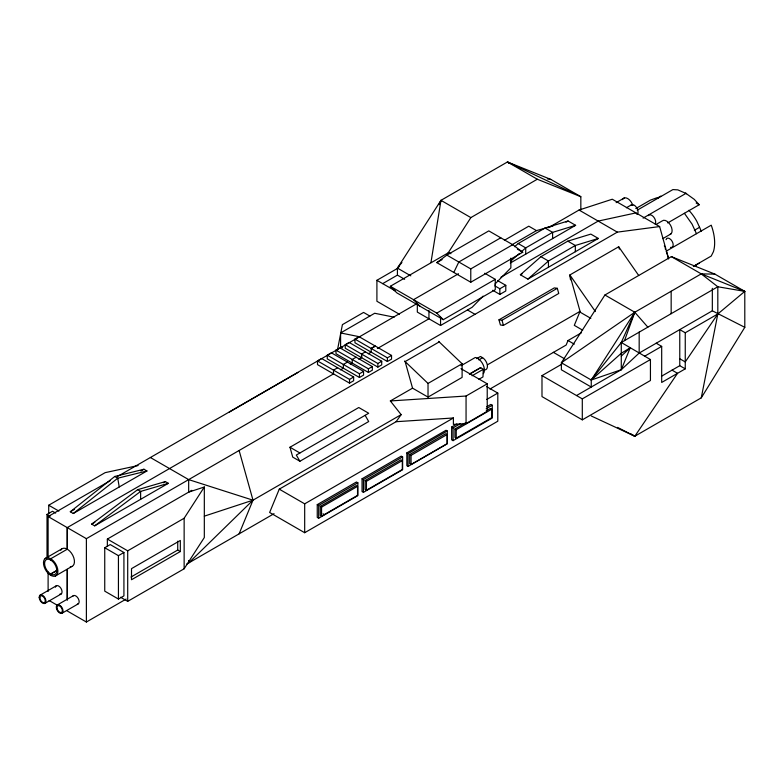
<?xml version="1.0" encoding="UTF-8"?>
<svg xmlns="http://www.w3.org/2000/svg" width="784" height="784" viewBox="0 0 784 784"><rect width="100%" height="100%" fill="white"/><g stroke="black" fill="none" stroke-linecap="round" stroke-linejoin="round"><path stroke-width="1.18" d="M397.87 268.197L376.908 280.3L376.908 301.272L399.428 314.276M382.68 283.641L397.419 275.125L397.429 268.108L440.971 200.341L507.434 161.974L550.956 179.467L580.836 196.715L580.836 209.896M469.391 374.105L480.602 367.637L483.277 369.313L482.973 376.947L478.897 379.299M430.955 262.611L440.971 200.341L470.851 217.599L537.305 179.232L580.836 196.715L507.434 161.974L509.267 163.405M337.345 350.634L342.412 324.645L363.57 312.424L369.872 316.06M701.268 397.851L717.821 313.972L717.811 286.758L701.249 273.881L671.378 256.633L604.915 295L561.383 362.767L561.383 369.793L591.263 387.041L591.254 380.015L634.795 312.248L701.249 273.881L714.92 274.126L744.79 291.374L744.8 327.32L701.268 397.851L634.815 436.227L591.263 415.971M439.736 203.752L440.971 200.341L439.04 204.663M647.839 327.153L634.795 312.248L561.383 362.767L591.254 380.015L621.281 342.49L624.515 340.619L634.795 312.248L604.915 295M576.524 395.548L621.281 369.705L630.228 347.773L621.281 353.27L591.254 380.015L621.281 369.705L639.176 353.045L712.333 310.807L744.8 327.32M239.12 533.845L252.997 500.182L401.153 414.648L390.344 400.947L412.551 388.168L428.025 397.106L462.109 377.398L462.109 363.747L438.619 341.354M401.153 414.648L396.106 421.704L279.261 489.157L269.637 512.481L304.682 532.718L497.801 421.214L497.801 393.078L486.511 386.561M581.512 332.73L568.008 340.53L566.146 345.038L489.941 389.031M638.676 275.439L618.694 246.764L569.86 274.959L580.062 311.356L574.3 325.35L582.659 330.191M621.281 369.705L621.281 342.49L634.795 312.248M453.809 272.44L458.807 262.003L500.76 237.797M695.614 266.276L696.466 264.571M447.752 253.536L470.851 217.599M107.349 546.301L107.349 539.078L127.704 550.829L184.142 518.244L204.32 487.001L188.67 492.136L188.67 479.612L150.381 457.513M120.579 597.251L127.704 601.357L184.142 568.782L204.32 537.53L204.32 487.001M617.537 427.398L634.815 436.227L677.523 373.311L672.045 370.146M701.249 273.881L744.79 291.374L717.821 313.972L685.255 361.934L679.767 358.768M410.816 275.841L397.429 268.108L401.927 262.483M483.091 296.127L472.154 307.259L440.559 325.497L417.323 312.081L417.323 303.849M494.871 284.151L510.854 267.883L510.854 258.142M621.281 356.093L630.228 347.773M397.429 268.108L399.242 266.491M514.637 246.705L518.204 243.55L545.086 228.036L568.106 220.98L575.623 225.322L510.306 263.032M510.531 261.278L519.469 253.399M521.252 251.831L525.721 247.891L552.602 232.368L575.623 225.322M520.38 274.782L540.931 256.672L567.812 241.149L590.832 234.102L598.349 238.444L527.897 279.114L520.38 274.782L522.438 273.587M527.897 279.114L548.447 261.013L575.329 245.49L598.349 238.444M70.295 511.776L114.748 476.476L143.962 469.244L146.951 470.968L73.284 513.5L70.295 511.776L74.47 509.365M73.284 513.5L117.747 478.201L146.951 470.968M436.835 262.64L446.86 255.104L488.795 230.888L512.707 244.696L522.732 252.232L470.772 282.23L436.835 262.64L442.137 259.582M91.679 524.124L137.631 489.686L165.346 481.592L168.344 483.326L94.678 525.848L91.679 524.124L94.815 522.311M94.678 525.848L140.63 491.411L168.344 483.326M504.396 240.296L528.779 226.184L536.462 230.614L552.955 225.988M484.718 273.234L495.272 279.329L495.272 289.678L443.293 319.686L396.841 292.863L390.314 286.287L448.82 252.507L450.927 253.732M342.657 347.822L340.599 346.626L340.599 332.945L374.674 313.267L394.146 317.187M48.716 513.647L48.716 505.229L105.154 472.644L138.102 465.549M458.513 273.743L413.521 299.694L420.077 306.279M511.531 245.01L536.462 230.614M446.86 255.104L470.772 268.912L512.707 244.696M47.011 557.816L47.011 514.422L52.499 511.256L55.654 513.079M345.274 344.666L349.125 342.441L381.72 361.257L381.72 364.874L377.868 367.098L345.274 348.272L345.274 344.666L377.868 363.482L381.72 361.257M354.956 339.1L359.101 336.708L391.539 355.436L391.539 359.111L387.394 361.502L354.956 342.775L354.956 339.1L387.394 357.827L391.539 355.436M317.5 360.905L321.626 358.523L353.643 377.016L353.643 380.75L349.527 383.131L317.5 364.638L317.5 360.905L349.527 379.387L353.643 377.016M327.271 355.172L331.367 352.81L363.551 371.391L363.551 375.124L359.454 377.486L327.271 358.905L327.271 355.172L359.454 373.752L363.551 371.391M336.003 350.115L339.913 347.861L372.331 366.579L372.331 370.185L368.421 372.449L336.003 353.731L336.003 350.115L368.421 368.833L372.331 366.579M48.108 557.64L48.108 516.558L110.319 480.641M117.698 476.388L416.598 303.81M548.467 227.683L579.043 210.034L612.275 199.224L659.628 226.556L668.654 258.867M229.202 412.149L297.998 372.429M566.019 222.186L568.106 220.98M140.875 471.017L143.962 469.244M616.146 202.654L624.27 197.96M337.639 367.774L333.504 370.136L333.523 373.89L67.238 527.603L67.238 549.231L50.676 558.786L50.695 560.001A8.585 4.959 60 0 0 44.58 563.48A8.585 4.959 60 0 0 50.656 574.006L50.695 575.231L51.94 575.887A10.133 5.851 60 0 0 57.879 570.821A10.133 5.851 60 0 0 51.362 559.159L50.009 558.375A10.133 5.851 60 0 0 43.492 562.52A10.133 5.851 60 0 0 49.431 574.437L50.676 575.211M347.469 362.1L343.353 364.452L343.372 368.206L340.491 369.842M371.165 348.459L375.311 346.067L371.185 348.468L371.185 352.143L368.284 353.79M356.132 357.23L352.202 359.464L352.222 363.09L350.301 364.178M358.837 359.248L361.581 357.69L361.561 354.064L365.432 351.849M390.314 286.287L436.766 313.11L495.272 279.329M377.408 348.527L428.956 318.794L428.936 310.552M500.947 277.203L598.192 221.088L635.961 212.895M626.377 207.77L631.375 204.879M635.814 208.554L650.416 200.126L656.218 198.009L658.119 198.117M163.297 482.777L165.346 481.592M494.733 285.797L499.849 288.757L505.788 285.327L505.788 290.982L499.849 294.402L492.685 290.266M656.59 198.509L660.814 196.078M637.255 210.161L672.907 189.581L677.827 189.865L686.559 193.687M45.149 558.512L61.711 548.947M48.108 516.558L86.387 538.667L617.322 232.133L659.628 226.556M643.086 218.119L686.059 193.334M439.197 341.902L405.122 361.581L412.551 388.168M107.349 539.078L191.786 490.333M50.695 574.015L57.056 570.35L50.715 574.035A8.585 4.959 60 0 0 56.791 570.527A8.585 4.959 60 0 0 50.715 560.011L50.676 559.992M656.081 224.469L662.176 220.951A7.869 4.547 60 0 1 670.536 225.233A7.869 4.547 60 0 1 669.908 234.504M55.311 576.034L71.863 566.469M498.967 319.833L554.288 287.904L557.306 288.306L558.747 293.461L503.436 325.399L500.408 324.997L498.967 319.833L501.995 320.244L557.306 288.306M104.742 547.751L110.221 544.586L123.921 552.495L123.921 595.889L118.433 599.054L104.742 591.146L104.742 547.751L118.433 555.66L123.921 552.495M667.713 222.93L699.191 204.751L694.271 199.361L685.539 193.099M299.909 461.257L292.736 457.111L289.982 447.243L358.778 407.523L368.705 413.256L296.323 455.043L299.909 461.257L368.705 421.537L365.119 415.324M40.072 595.174L56.203 585.854M662.813 238.62L670.947 233.926M45.06 603.288L61.191 593.978M428.025 397.106L428.025 383.425L462.109 363.747M694.359 230.31L699.563 227.301M461.051 365.716L475.241 357.514L476.192 357.671A9.575 5.527 60 0 1 483.199 364.864A9.575 5.527 60 0 1 483.356 373.635M476.662 358.651L480.445 356.465L482.611 357.71A7.144 4.126 60 0 1 487.315 364.991A7.144 4.126 60 0 1 484.718 369.93L484.561 369.881M478.818 359.895L482.611 357.71M57.399 604.915L73.529 595.595M469.498 374.174L480.71 367.696M487.628 364.717L580.062 311.356M472.066 375.781L483.277 369.313M61.936 613.284A4.763 2.754 60 0 0 60.691 605.983A4.763 2.754 60 0 0 56.37 608.031A4.763 2.754 60 0 0 61.936 613.284L78.057 603.974M130.987 577.034L177.723 550.045L180.32 551.544L180.32 540.45L131.506 568.635L131.506 579.729L180.32 551.544M390.344 400.947L466.059 396.028L487.227 383.807L487.227 411.355L466.059 423.576L453.397 424.399L453.397 417.98L396.106 421.704M693.34 266.384L711.235 256.045L713.44 251.644A40.503 23.383 60 0 0 711.235 225.184L666.214 251.174A40.503 23.383 60 0 1 668.438 258.681M696.025 265.012L699.191 263.189M67.238 610.971L86.387 622.026L126.146 599.074M186.582 564.176L274.047 513.687M279.261 489.157L304.682 503.838L453.397 417.98M486.668 399.507L497.801 393.078M317.255 504.631L356.446 481.993L357.867 482.817L357.867 495.606L318.667 518.234L317.255 517.411L317.255 504.631L318.667 505.445L357.867 482.817M362.051 478.769L401.241 456.131L402.633 456.935L402.633 469.724L363.443 492.352L362.051 491.548L362.051 478.769L363.443 479.563L402.633 456.935M406.847 452.897L446.037 430.269L447.301 430.994L447.301 443.783L408.101 466.411L406.847 465.686L406.847 452.897L408.101 453.622L447.301 430.994M486.766 406.759L490.833 404.407L492.283 405.24L492.283 418.029L453.083 440.657L451.643 439.824L451.643 427.035L456.827 424.046M621.281 342.49L650.436 359.542L650.436 380.514L582.306 419.852L541.989 396.586L541.989 375.614L561.795 364.178M451.643 427.035L453.083 427.868L460.345 423.683M486.168 408.768L492.283 405.24M409.679 454.544L445.714 433.738L447.105 434.532L447.105 443.675L411.071 464.481L409.679 463.677L409.679 454.544L411.071 455.347L447.105 434.532M320.274 506.376L356.259 485.6L357.543 486.345L357.543 495.41L321.558 516.186L320.274 515.441L320.274 506.376L321.558 507.121L357.543 486.345M365.109 480.533L400.967 459.826L402.31 460.6L402.31 469.528L366.442 490.235L365.109 489.461L365.109 480.533L366.442 481.298L402.31 460.6M486.237 410.894L490.412 408.484L491.695 409.228L491.695 417.686L456.239 438.158L454.955 437.413L454.955 428.956L465.382 422.939M454.955 428.956L456.239 429.691L491.695 409.228M624.515 340.619L717.811 286.758L744.79 291.374M644.654 356.21L661.686 346.381L661.686 382.455L685.255 368.852L685.255 332.769L679.767 329.613L679.777 365.687L685.255 368.852M685.255 332.769L717.821 313.972M541.989 375.614L582.296 398.88L650.436 359.542M661.49 376.242L679.777 365.687M204.32 516.156L252.997 500.182L239.12 450.486M547.438 178.86L550.956 179.467M340.599 332.945L360.072 336.865M188.67 479.612L252.997 500.182L188.67 562.971L188.67 560.589M671.378 256.633L714.92 274.126M66.571 548.81L67.924 549.594A10.133 5.851 60 0 1 74.343 560.129A10.133 5.851 60 0 1 70.286 566.714M696.163 203.007L699.191 204.751M507.434 161.974L537.305 179.232M579.043 210.034L617.322 232.133M545.086 228.036L552.602 232.368L552.602 238.61M567.812 241.149L575.329 245.49L575.329 251.733M518.204 243.55L525.721 247.891L525.721 254.134M540.931 256.672L548.447 261.013L548.447 267.256M517.43 249.175L522.732 252.232M656.198 343.216L661.686 346.381M497.605 280.603L505.788 285.327M568.008 340.53L574.28 344.156M553.298 352.3L564.823 358.954M467.46 309.964L474.977 314.306M397.419 275.125L404.632 279.29M376.908 280.3L395.244 290.884M630.689 433.846L634.815 436.227M460.972 368.656L487.227 383.807M289.982 447.243L299.909 452.976M323.077 513.824L324.36 514.569M114.748 476.476L117.747 478.201L119.237 486.972M137.631 489.686L140.63 491.411L140.63 499.32M48.716 505.229L58.888 511.099M47.011 514.422L50.176 516.244M49.108 600.505L57.163 605.16M579.425 311.767L590.832 318.363M404.544 361.032L428.025 383.425M436.766 313.11L443.293 319.686M684.403 213.297L692.096 224.185L696.466 233.71M595.36 311.542L569.86 274.959L570.487 279.79M618.694 246.764L619.35 249.116M501.995 320.244L503.436 325.399M712.333 288.326L712.333 310.807M671.163 291.246L671.163 313.688M639.176 332.063L639.176 353.045M582.296 398.88L582.306 419.852M499.849 288.757L499.849 294.402M470.772 268.912L470.772 282.23M466.059 396.028L466.059 423.576M456.239 429.691L456.239 438.158M453.083 427.868L453.083 440.657M440.559 317.265L440.559 325.497M411.071 455.347L411.071 464.481M408.101 453.622L408.101 466.411M387.394 357.827L387.394 361.502M377.868 363.482L377.868 367.098M368.421 368.833L368.421 372.449M366.442 481.298L366.442 490.235M363.443 479.563L363.443 492.352M361.581 354.074L361.581 357.69M359.454 373.752L359.454 377.486M349.527 379.387L349.527 383.131M321.558 507.121L321.558 516.186M318.667 505.445L318.667 518.234M304.682 503.838L304.682 532.718M184.142 518.244L184.142 568.782M177.723 541.176L177.723 550.045M127.704 550.829L127.704 601.357M118.433 555.66L118.433 599.054M86.387 538.667L86.387 622.026M67.257 527.622L67.257 549.241M48.108 572.134L48.108 591.469M622.545 199.616A7.869 4.547 60 0 1 627.651 198.548A7.869 4.547 60 0 1 632.825 205.447M630.757 205.457A5.527 3.185 60 0 1 636.52 207.456A5.527 3.185 60 0 1 636.902 214.444M60.77 550.231A10.133 5.851 60 0 1 66.63 548.849M72.961 596.046A4.763 2.754 60 0 1 78.282 598.613A4.763 2.754 60 0 1 77.342 604.141M664.322 245.813A5.145 2.969 60 0 1 664.901 247.019M665.273 248.234A5.145 2.969 60 0 1 665.391 249.4M688.852 210.279A33.438 19.306 60 0 1 696.78 221.235L700.386 229.104A33.438 19.306 60 0 1 701.161 231.378M648.397 215.639A5.527 3.185 60 0 1 653.729 217.07A5.527 3.185 60 0 1 655.159 224.057M55.399 587.187A4.763 2.754 60 0 1 60.966 588.343A4.763 2.754 60 0 1 59.721 594.213M666.047 239.669A5.145 2.969 60 0 1 672.133 241.305A5.145 2.969 60 0 1 670.506 247.391M67.257 599.956L67.257 569.341L67.238 599.946M57.016 608.237A3.832 2.215 60 0 0 61.485 612.471A3.832 2.215 60 0 0 60.486 606.6A3.832 2.215 60 0 0 57.016 608.237M39.2 597.467A4.763 2.754 60 0 0 44.384 603.553A4.763 2.754 60 0 0 44.11 596.663A4.763 2.754 60 0 0 39.2 597.467M39.857 597.81A3.832 2.215 60 0 0 44.031 602.71A3.832 2.215 60 0 0 43.806 597.163A3.832 2.215 60 0 0 39.857 597.81"/></g></svg>
